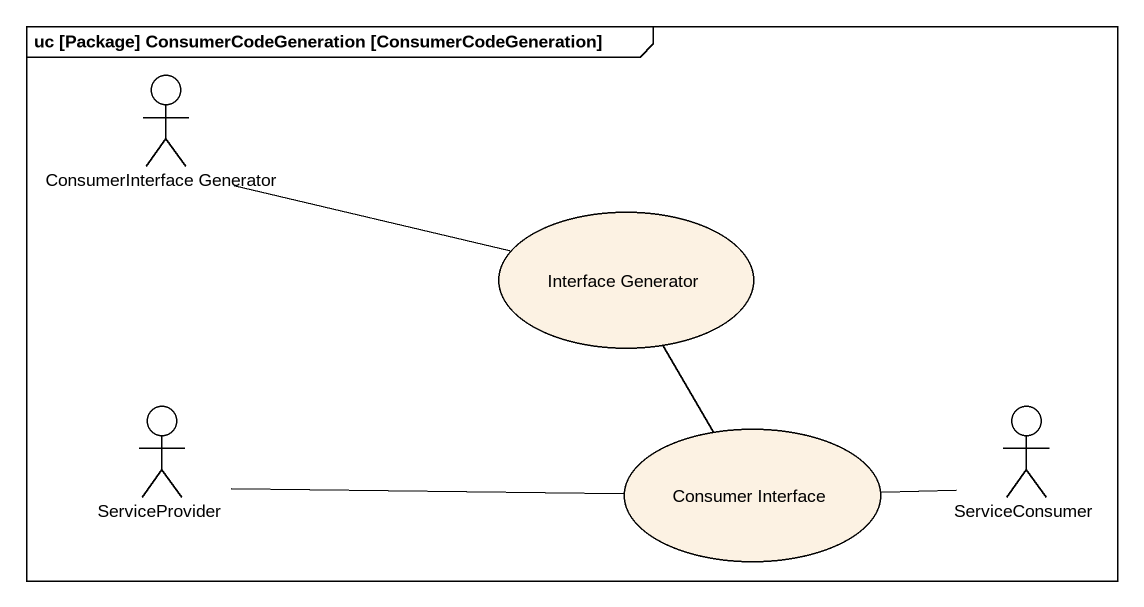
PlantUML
@startuml
mainframe uc [Package] ConsumerCodeGeneration [ConsumerCodeGeneration]
actor "ConsumerInterface Generator" as ConsumerInterface_Generator
usecase "Interface Generator" as Interface_Generator
actor ServiceProvider
actor ServiceConsumer
usecase "Consumer Interface" as Consumer_Interface
ConsumerInterface_Generator -right- Interface_Generator
Interface_Generator -- Consumer_Interface
ServiceProvider -right- Consumer_Interface
Consumer_Interface -right- ServiceConsumer
@enduml
